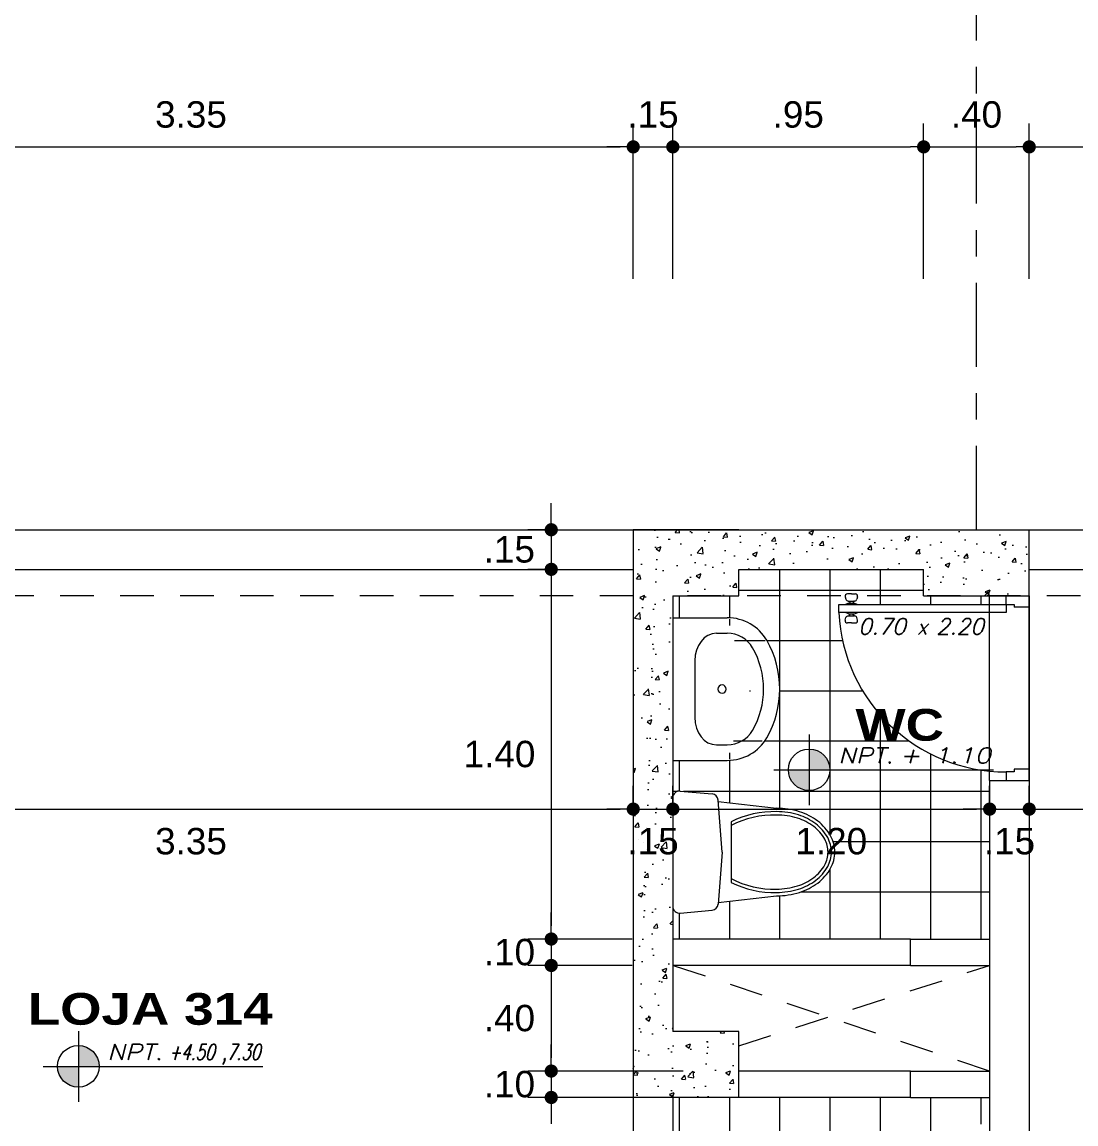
# Model space of a CAD drawing. Header units: millimetres. Extents: x 2178 to 2304, y 1220 to 1359.
# Drawn here: x 2205.688 to 2209.68, y 1243.448 to 1247.621 of the extents above; entities that cross this region are included whole.
import ezdxf
from ezdxf.enums import TextEntityAlignment as Align

# ---------------------------------------------------------------- set-up
doc = ezdxf.new("R2010")
doc.units = ezdxf.units.MM
doc.linetypes.add('CENTER', pattern=[50.800000000000004, 31.75, -6.35, 6.35, -6.35])
doc.linetypes.add('HIDDEN', pattern=[9.524999999999999, 6.35, -3.175])
doc.layers.get('0').update_dxf_attribs({"lineweight": 0})
for name, color, linetype, lineweight in [('carpinteria', 12, 'Continuous', 5), ('COTAS', 40, 'Continuous', 20), ('Ejes22', 50, 'CENTER', 9), ('Mobiliario', 52, 'Continuous', 5), ('PLUMA 1', 46, 'Continuous', 13), ('PLUMA 7', 10, 'Continuous', 0), ('PLUMA4', 160, 'Continuous', 40), ('PROY', 13, 'HIDDEN', 13), ('TEXTO', 5, 'Continuous', 18), ('TEXTOS', 42, 'Continuous', 13)]:
    doc.layers.add(name, color=color, linetype=linetype, lineweight=lineweight)
doc.layers.add('pisos....', color=7, linetype='Continuous', lineweight=5, true_color=0x7c7f7e)
doc.styles.add('ARIAL', font='arial.ttf')
doc.styles.add('ARIAL-N', font='arialbd.ttf')
doc.styles.add('SIMPLEX', font='simplex.shx', dxfattribs={"width": 1.2, "oblique": 15})
doc.dimstyles.new('RPM 50', dxfattribs={"dimtxt": 0.1, "dimasz": 0.05, "dimexe": 0.08849999999999973, "dimexo": 0.1535, "dimgap": 0.07099999999999997, "dimtad": 2, "dimtih": 1, "dimtoh": 1, "dimzin": 4, "dimdsep": 46, "dimtxsty": 'ARIAL', "dimblk": 'DOT', "dimcen": 0.4, "dimdle": 0.25, "dimclrd": 8, "dimclre": 8, "dimclrt": 9, "dimadec": 0, "dimazin": 0, "dimtfac": 1, "dimtix": 1, "dimtmove": 0, "dimatfit": 3, "dimldrblk": 'DOT', "dimfxl": 0.5, "dimfxlon": 1, "dimlwd": 0, "dimlwe": 0, "dimarcsym": 0})
pattern_1 = [(0, (1020.219781144359, -525.2275111259783), (0, 0.1905), []), (90, (1020.219781144359, -525.2275111259783), (-0.1905, 1.166437552015814e-17), [])]

# ---------------------------------------------------------------- blocks, each defined once
blk = doc.blocks.new('puerta de 0.80')
for p, q in [((0, 0.7578726278069325), (0, 0.8078726278070008)), ((0, 0.05787262780700075), (0, 0.8078726278070008)), ((0.06500000000005457, 0.7578726278069325), (0.06500000000005457, 0.770372627806978)), ((0.06500000000005457, 0.770372627806978), (0.1000000000000227, 0.770372627806978)), ((0.1000000000000227, 0.770372627806978), (0.1000000000000227, 0.8078726278070008)), ((0, 0.7578726278069325), (0.06500000000005457, 0.7578726278069325)), ((0.743372223558481, 0.1131570363396577), (0.7462233707656196, 0.1025164101029077)), ((0.7699992280930701, 0.1257452267906274), (0.753031481821381, 0.1257452267906274)), ((0.7699992280930701, 0.1257452267906274), (0.7869669743646455, 0.1257452267906274)), ((0.7966262326275455, 0.1131570363396577), (0.7937750854204069, 0.1025164101029077)), ((0, 0.007872627806932542), (0, 0.05787262780700075)), ((0, 0.05787262780700075), (0.06500000000005457, 0.05787262780700075)), ((0.06500000000005457, 0.04537262780695528), (0.06500000000005457, 0.05787262780700075)), ((0.1000000000000227, 0.08037262780703713), (0.8250000000000455, 0.08037262780703713)), ((0.1000000000000227, 0.04537262780695528), (0.1000000000000227, 0.08037262780703713)), ((0.7820575276252839, 0.09510460055400927), (0.7558826290285197, 0.09510460055400927)), ((0.7558826290285197, 0.09510460055400927), (0.7579409285608563, 0.09510460055400927)), ((0.7820575276252839, 0.08545825626470105), (0.7558826290285197, 0.08545825626470105)), ((0.762940928560738, 0.09010460055401381), (0.762940928560738, 0.08545825626470105)), ((0.7770575276252885, 0.09010460055401381), (0.7770575276252885, 0.08545825626470105)), ((0.7841158271576205, 0.09510460055400927), (0.7820575276252839, 0.09510460055400927)), ((0.8250000000000455, 0.08037262780703713), (0.8250000000000455, 0.04537262780695528)), ((0.1000000000000227, 0.04537262780695528), (0.06500000000005457, 0.04537262780695528)), ((0.8250000000000455, 0.04537262780695528), (0.1000000000000227, 0.04537262780695528)), ((0.1000000000000227, 0.04537262780695528), (0.1000000000000227, 0.007872627806932542)), ((0.743372223558481, 0.01258821927433473), (0.7462233707656196, 0.02322884551108473)), ((0.7699992280930701, 2.882325134123676e-08), (0.753031481821381, 2.882325134123676e-08)), ((0.7820575276252839, 0.04028699934929136), (0.7558826290285197, 0.04028699934929136)), ((0.7820575276252839, 0.03064065505998315), (0.7558826290285197, 0.03064065505998315)), ((0.7558826290285197, 0.03064065505998315), (0.7579409285608563, 0.03064065505998315)), ((0.762940928560738, 0.0356406550599786), (0.762940928560738, 0.04028699934929136)), ((0.7699992280930701, 2.882325134123676e-08), (0.7869669743646455, 2.882325134123676e-08)), ((0.8250000000000455, 0.04537262780695528), (0.7720000000000482, 0.04537262780695528)), ((0.7770575276252885, 0.0356406550599786), (0.7770575276252885, 0.04028699934929136)), ((0.7841158271576205, 0.03064065505998315), (0.7820575276252839, 0.03064065505998315)), ((0.7966262326275455, 0.01258821927433473), (0.7937750854204069, 0.02322884551108473))]:
    blk.add_line(p, q)
at = {"linetype": 'Continuous', "lineweight": 0}
for p, q in [((0.7558826290285197, 0.08545825626470105), (0.7419099796773025, 0.08037262780692345)), ((0.7820575276252839, 0.08545825626470105), (0.796030176976501, 0.08037262780692345)), ((0.7558826290285197, 0.04028699934929136), (0.7419099796773025, 0.04537262780695528)), ((0.7820575276252839, 0.04028699934929136), (0.796030176976501, 0.04537262780695528))]:
    blk.add_line(p, q, dxfattribs=at)
for centre, radius, start, end in [((0.1000000000000227, 0.04537262780695528), 0.725, 2.767078666097358, 90), ((0.753031481821381, 0.1157452267906365), 0.01, 90, 195.0000000000087), ((0.7558826290285197, 0.1051046005540002), 0.01, 195.0000000001698, 270), ((0.7841158271575068, 0.1051046005540002), 0.01, 270, 344.9999999998302), ((0.7869669743646455, 0.1157452267906365), 0.01, 344.9999999999912, 90), ((0.7579409285607426, 0.09010460055401381), 0.005, 0, 90), ((0.7820575276252839, 0.09010460055401381), 0.005, 90, 180), ((0.753031481821381, 0.01000002882324225), 0.01, 164.9999999999913, 270), ((0.7558826290285197, 0.02064065505999224), 0.01, 90, 164.9999999998302), ((0.7579409285607426, 0.0356406550599786), 0.005, 270, 0), ((0.7820575276252839, 0.0356406550599786), 0.005, 180, 270), ((0.7841158271575068, 0.02064065505999224), 0.01, 15.00000000016984, 90), ((0.7869669743646455, 0.01000002882324225), 0.01, 270, 15.00000000000872)]:
    blk.add_arc(centre, radius, start, end)
blk = doc.blocks.new('P')
at = {"style": 'SIMPLEX', "oblique": 15}
blk.add_text('x', height=0.06, dxfattribs=at).set_placement((-0.01697368369676155, 0.0255492955629677))
blk.add_attdef('L', text='', height=0.06, dxfattribs=at).set_placement((-0.057659880294743, 0.02554929556297481), align=Align.RIGHT)
blk.add_attdef('H', (0.05806964743619147, 0.02554929556297481), '', height=0.06, dxfattribs=at)
blk = doc.blocks.new('LAVATORIO')
at = {"layer": 'PLUMA 1', "linetype": 'Continuous', "lineweight": 20}
for p, q in [((-0.2999934783219942, 0.2071363636785648), (-0.2999934783219942, -0.02195454545901754)), ((-0.2999934783219942, 0.2071363636785648), (0.2999934783219942, 0.2071363636785648)), ((0.2999934783219942, 0.2071363636785648), (0.2999934783219942, -0.02195454545901754)), ((-0.1188260869807323, 0.1148181818415779), (0.1188260869807323, 0.1148181818415779)), ((-0.234782608743501, 0.02386363636850319), (-0.234782608743501, -0.02195454545901754)), ((0.234782608743501, 0.02386363636850319), (0.234782608743501, -0.02195454545901754))]:
    blk.add_line(p, q, dxfattribs=at)
blk.add_circle((0, 0), 0.01750000000356522, dxfattribs=at)
at = {"layer": 'PLUMA 1', "linetype": 'Continuous', "lineweight": 20, "extrusion": (0, 0, -1)}
for centre, major_axis, ratio, start_param, end_param in [((-0.1188260869807323, 0.02386363636850319), (0.1159565217627687, 2.11200665065676e-14), 0.7846746081733931, 3.141592653590338, 4.712388980384833), ((0.1188260869807323, 0.02386363636850319), (-0.1159565217627687, 9.952126509930016e-14), 0.7846746081733929, 1.570796326794223, 3.1415926535887), ((-0.1188521754517069, -0.02195454545901754), (2.795176774598603e-13, 0.1893818215381344), 0.9565217391304283, 3.638567482427635, 4.712388980383277), ((-0.1188521754517069, -0.02195454545901754), (-1.25662522260505e-12, 0.1212000033427651), 0.9565217391302343, 3.638567482442401, 4.712388980394607), ((0.1188521754517069, -0.02195454545901754), (1.256475748923904e-12, 0.1212000033427651), 0.9565217391302343, 1.57079632678498, 2.644617824737187), ((0.1188521754517069, -0.02195454545901754), (-2.791350386132135e-13, 0.1893818215381344), 0.9565217391304283, 1.570796326796306, 2.64461782475195), ((0, 0.2071363636785648), (-2.207522384136759e-16, 0.3818181859691521), 0.9565217391303741, 2.64461781258921, 3.638567494590378), ((0, 0.2071363636785648), (1.873049312265182e-16, 0.4500000041648561), 0.9565217391303545, 2.644617814432515, 3.638567492747071)]:
    blk.add_ellipse(centre, major_axis=major_axis, ratio=ratio, start_param=start_param, end_param=end_param, dxfattribs=at)
blk = doc.blocks.new('A$C17BD6781')
at = {"layer": 'Mobiliario', "linetype": 'Continuous'}
for p, q in [((0.0470258381902795, 0.2024778968581415), (0.07702583819028064, 0.4624778968581325)), ((0.4970258381902681, 0.2024778968581415), (0.467025838190267, 0.4624778968581325)), ((0.1371245447934086, 0.2600000207519599), (0.406927131587139, 0.2600000207519599)), ((0.2720258381902738, 0.2200000207519395), (0.04046188830088226, 0.2019667219995256)), ((0.2720258381902738, 0.2200000207519395), (0.5035897880796654, 0.2019667219995256)), ((2.658856601556181e-08, 0.03271609313324575), (0.01291432294007677, 0.1747733529997788)), ((0.5440516497919816, 0.03271609313324575), (0.5311373534404709, 0.1747733529997788)), ((0.0298768227825974, 2.075196903206233e-08), (0.5141748535979502, 2.075196903206233e-08))]:
    blk.add_line(p, q, dxfattribs=at)
for points in [[(0.467025838190267, 0.4624778968581325, 0.07568148098942781), (0.4514763274974598, 0.564619449634364, 0.08594715031423093), (0.409911660521658, 0.6457161817953931, 0.1060218382171382), (0.3436150782673906, 0.7032144903049868, 0.1264657149685374), (0.2720258381902738, 0.7216159645624032, 0.1264657149685252), (0.2004365981131571, 0.7032144903049868, 0.1060218382171112), (0.1341400158588897, 0.6457161817953931, 0.08594715031425326), (0.09257534888308783, 0.564619449634364, 0.07568148098944026), (0.07702583819028064, 0.4624778968581325, 0.07568148098943636)], [(0.4520258381902806, 0.4624778968581325, 0.0756814809893859), (0.4371558434836231, 0.5601558482174767, 0.08594715031428633), (0.3979260275471859, 0.6366970575473658, 0.1060218382171535), (0.3363817185640983, 0.6900737708649274, 0.1264657149685132), (0.2720258381902738, 0.7066159645624168, 0.1264657149686313), (0.2076699578163925, 0.6900737708648705, 0.1060218382170392), (0.1461256488333618, 0.6366970575473658, 0.08594715031415015), (0.1068958328969813, 0.5601558482175903, 0.07568148098951734), (0.092025838190267, 0.4624778968581325, 0.07568148098951734)], [(0.4370258381902659, 0.4624778968581325, 0.07568148098938046), (0.422835359469758, 0.5556922468005894, 0.08594715031429338), (0.3859403945727138, 0.6276779332993385, 0.1060218382171472), (0.3291483588608344, 0.6769330514248111, 0.1264657149685263), (0.2720258381902738, 0.6916159645624305, 0.1264657149686292), (0.2149033175196564, 0.6769330514248111, 0.1060218382170225), (0.1581112818078338, 0.6276779332993385, 0.08594715031417827), (0.1212163169108464, 0.5556922468007031, 0.07568148098950629), (0.1070258381902818, 0.4624778968581325, 0.07568148098950629)]]:
    blk.add_lwpolyline(points, format="xyb", dxfattribs=at)
for centre, radius, start, end in [((0.5137349313203856, 0.4501454030077241), 0.4218893808016409, 178.3249151335759, 206.7885795011672), ((0.5137349313203856, 0.4501454030077241), 0.4068893808016409, 178.3249151335759, 207.8601275501853), ((0.03031674506016202, 0.4501454030077241), 0.4068893808016409, 332.1398724498131, 1.675084866424104), ((0.03031674506016202, 0.4501454030077241), 0.4218893808016409, 333.2114204988328, 1.675084866424104), ((0.04279111913410816, 0.1720572806184748), 0.03, 94.45298473469602, 174.8055710922652), ((0.5012605572464395, 0.1720572806184748), 0.03, 5.194428907734862, 85.54701526530398), ((0.0298768227825974, 0.03000002075194175), 0.03, 174.8055710922652, 270), ((0.5141748535979502, 0.03000002075194175), 0.03, 270, 5.194428907734862)]:
    blk.add_arc(centre, radius, start, end, dxfattribs=at)
blk = doc.blocks.new('N')
at = {"linetype": 'Continuous'}
h = blk.add_hatch(color=256, dxfattribs=at)
h.paths.add_polyline_path([(0, 0.1000000000000085), (0, 0), (0.1000000000000014, 0, 0.4142135623730981)])
h.paths.add_polyline_path([(-0.1000000000000014, 0, 0.4142135623730981), (0, -0.1000000000000085), (0, 0)])
for points in [[(0, 0.1700000000000017), (0, -0.1700000000000017)], [(-0.1700000000000017, 0), (0.8870854846603891, 0)]]:
    blk.add_lwpolyline(points)
blk.add_circle((0, 0), 0.1)
at = {"color": 64, "style": 'SIMPLEX', "oblique": 15, "width": 1.2}
blk.add_text('NPT.', height=0.075, dxfattribs=at).set_placement((0.1397908554024241, 0.03140925992012455))
at = {"color": 64, "style": 'SIMPLEX', "oblique": 15, "width": 1.062312430358449}
blk.add_attdef('NIV', text='', height=0.075, dxfattribs=at).set_placement((0.434891932751043, 0.03140925992012455), (0.8749927967566862, 0.03140925992012455), align=Align.FIT)
blk = doc.blocks.new('_DOT')
at = {"color": 0, "linetype": 'ByBlock'}
blk.add_line((-0.5, 0), (-1, 0), dxfattribs=at)
at = {"color": 0, "linetype": 'ByBlock', "const_width": 0.5}
blk.add_lwpolyline([(-0.25, 0, 1), (0.25, 0, 1)], format="xyb", close=True, dxfattribs=at)
blk = doc.blocks.new('*D1377')
at = {"color": 8, "lineweight": 0, "transparency": 16777216}
for p, q in [((2204.652998678863, 1246.648674000262), (2204.652998678863, 1247.237174000262)), ((2208.002998678862, 1246.648674000262), (2208.002998678862, 1247.237174000262)), ((2204.702998678863, 1247.148674000262), (2207.952998678862, 1247.148674000262))]:
    blk.add_line(p, q, dxfattribs=at)
at = {"layer": 'Defpoints', "color": 0, "transparency": 16777216}
for p in [(2208.002998678862, 1247.148674000262), (2204.652998678863, 1245.698674000262), (2208.002998678862, 1245.698674000262)]:
    blk.add_point(p, dxfattribs=at)
at = {"color": 8, "lineweight": 0, "transparency": 16777216, "xscale": 0.05, "yscale": 0.05, "zscale": 0.05, "rotation": 180}
blk.add_blockref('_DOT', (2204.652998678863, 1247.148674000262), dxfattribs=at)
at = {"color": 8, "lineweight": 0, "transparency": 16777216, "xscale": 0.05, "yscale": 0.05, "zscale": 0.05}
blk.add_blockref('_DOT', (2208.002998678862, 1247.148674000262), dxfattribs=at)
at = {"color": 9, "transparency": 16777216, "insert": (2206.327998678863, 1247.270765405446), "char_height": 0.1, "attachment_point": 5, "style": 'ARIAL'}
blk.add_mtext('3.35', dxfattribs=at)
blk = doc.blocks.new('*D1378')
at = {"color": 8, "lineweight": 0, "transparency": 16777216}
for p, q in [((2208.002998678862, 1246.648674000262), (2208.002998678862, 1247.237174000262)), ((2208.152998678863, 1246.648674000262), (2208.152998678863, 1247.237174000262)), ((2207.952998678862, 1247.148674000262), (2207.902998678862, 1247.148674000262)), ((2208.002998678862, 1247.148674000262), (2208.152998678863, 1247.148674000262)), ((2208.202998678863, 1247.148674000262), (2208.252998678863, 1247.148674000262))]:
    blk.add_line(p, q, dxfattribs=at)
at = {"layer": 'Defpoints', "color": 0, "transparency": 16777216}
for p in [(2208.152998678863, 1247.148674000262), (2208.002998678862, 1245.698674000262), (2208.152998678863, 1245.448674000262)]:
    blk.add_point(p, dxfattribs=at)
at = {"color": 8, "lineweight": 0, "transparency": 16777216, "xscale": 0.05, "yscale": 0.05, "zscale": 0.05}
blk.add_blockref('_DOT', (2208.002998678862, 1247.148674000262), dxfattribs=at)
at = {"color": 8, "lineweight": 0, "transparency": 16777216, "xscale": 0.05, "yscale": 0.05, "zscale": 0.05, "rotation": 180}
blk.add_blockref('_DOT', (2208.152998678863, 1247.148674000262), dxfattribs=at)
at = {"color": 9, "transparency": 16777216, "insert": (2208.077998678863, 1247.270731299034), "char_height": 0.1, "attachment_point": 5, "style": 'ARIAL'}
blk.add_mtext('.15', dxfattribs=at)
blk = doc.blocks.new('*D1379')
at = {"color": 8, "lineweight": 0, "transparency": 16777216}
for p, q in [((2208.152998678863, 1246.648674000262), (2208.152998678863, 1247.237174000262)), ((2209.102998678863, 1246.648674000262), (2209.102998678863, 1247.237174000262)), ((2208.202998678863, 1247.148674000262), (2209.052998678862, 1247.148674000262))]:
    blk.add_line(p, q, dxfattribs=at)
at = {"layer": 'Defpoints', "color": 0, "transparency": 16777216}
for p in [(2209.102998678863, 1247.148674000262), (2209.102998678863, 1245.548674000262), (2208.152998678863, 1245.448674000262)]:
    blk.add_point(p, dxfattribs=at)
at = {"color": 8, "lineweight": 0, "transparency": 16777216, "xscale": 0.05, "yscale": 0.05, "zscale": 0.05, "rotation": 180}
blk.add_blockref('_DOT', (2208.152998678863, 1247.148674000262), dxfattribs=at)
at = {"color": 8, "lineweight": 0, "transparency": 16777216, "xscale": 0.05, "yscale": 0.05, "zscale": 0.05}
blk.add_blockref('_DOT', (2209.102998678863, 1247.148674000262), dxfattribs=at)
at = {"color": 9, "transparency": 16777216, "insert": (2208.627998678863, 1247.270731299034), "char_height": 0.1, "attachment_point": 5, "style": 'ARIAL'}
blk.add_mtext('.95', dxfattribs=at)
blk = doc.blocks.new('*D1380')
at = {"color": 8, "lineweight": 0, "transparency": 16777216}
for p, q in [((2209.102998678863, 1246.648674000262), (2209.102998678863, 1247.237174000262)), ((2209.502998678863, 1246.648674000262), (2209.502998678863, 1247.237174000262)), ((2209.152998678863, 1247.148674000262), (2209.452998678863, 1247.148674000262))]:
    blk.add_line(p, q, dxfattribs=at)
at = {"layer": 'Defpoints', "color": 0, "transparency": 16777216}
for p in [(2209.502998678863, 1247.148674000262), (2209.102998678863, 1245.548674000262), (2209.502998678863, 1245.548674000262)]:
    blk.add_point(p, dxfattribs=at)
at = {"color": 8, "lineweight": 0, "transparency": 16777216, "xscale": 0.05, "yscale": 0.05, "zscale": 0.05, "rotation": 180}
blk.add_blockref('_DOT', (2209.102998678863, 1247.148674000262), dxfattribs=at)
at = {"color": 8, "lineweight": 0, "transparency": 16777216, "xscale": 0.05, "yscale": 0.05, "zscale": 0.05}
blk.add_blockref('_DOT', (2209.502998678863, 1247.148674000262), dxfattribs=at)
at = {"color": 9, "transparency": 16777216, "insert": (2209.302998678862, 1247.270731299034), "char_height": 0.1, "attachment_point": 5, "style": 'ARIAL'}
blk.add_mtext('.40', dxfattribs=at)
blk = doc.blocks.new('*D1381')
at = {"color": 8, "lineweight": 0, "transparency": 16777216}
for p, q in [((2209.502998678863, 1246.648674000262), (2209.502998678863, 1247.237174000262)), ((2213.101965838748, 1246.648674000262), (2213.101965838748, 1247.237174000262)), ((2209.552998678863, 1247.148674000262), (2213.051965838747, 1247.148674000262))]:
    blk.add_line(p, q, dxfattribs=at)
at = {"layer": 'Defpoints', "color": 0, "transparency": 16777216}
for p in [(2213.101965838748, 1247.148674000262), (2213.101965838748, 1245.698674000262), (2209.502998678863, 1245.548674000262)]:
    blk.add_point(p, dxfattribs=at)
at = {"color": 8, "lineweight": 0, "transparency": 16777216, "xscale": 0.05, "yscale": 0.05, "zscale": 0.05, "rotation": 180}
blk.add_blockref('_DOT', (2209.502998678863, 1247.148674000262), dxfattribs=at)
at = {"color": 8, "lineweight": 0, "transparency": 16777216, "xscale": 0.05, "yscale": 0.05, "zscale": 0.05}
blk.add_blockref('_DOT', (2213.101965838748, 1247.148674000262), dxfattribs=at)
at = {"color": 9, "transparency": 16777216, "insert": (2211.302482258805, 1247.270765405446), "char_height": 0.1, "attachment_point": 5, "style": 'ARIAL'}
blk.add_mtext('3.60', dxfattribs=at)
blk = doc.blocks.new('*D1494')
at = {"color": 8, "lineweight": 0, "transparency": 16777216}
for p, q in [((2204.652998678863, 1244.640690995244), (2204.652998678863, 1244.729190995244)), ((2208.002998678862, 1244.640690995244), (2208.002998678862, 1244.729190995244)), ((2204.702998678863, 1244.640690995244), (2207.952998678862, 1244.640690995244))]:
    blk.add_line(p, q, dxfattribs=at)
at = {"layer": 'Defpoints', "color": 0, "transparency": 16777216}
for p in [(2204.652998678863, 1244.640690995244), (2208.002998678862, 1244.640690995244), (2208.002998678862, 1244.640690995244)]:
    blk.add_point(p, dxfattribs=at)
at = {"color": 8, "lineweight": 0, "transparency": 16777216, "xscale": 0.05, "yscale": 0.05, "zscale": 0.05, "rotation": 180}
blk.add_blockref('_DOT', (2204.652998678863, 1244.640690995244), dxfattribs=at)
at = {"color": 8, "lineweight": 0, "transparency": 16777216, "xscale": 0.05, "yscale": 0.05, "zscale": 0.05}
blk.add_blockref('_DOT', (2208.002998678862, 1244.640690995244), dxfattribs=at)
at = {"color": 9, "transparency": 16777216, "insert": (2206.327998678863, 1244.51859959006), "char_height": 0.1, "attachment_point": 5, "style": 'ARIAL'}
blk.add_mtext('3.35', dxfattribs=at)
blk = doc.blocks.new('*D1495')
at = {"color": 8, "lineweight": 0, "transparency": 16777216}
for p, q in [((2208.002998678862, 1244.640690995244), (2208.002998678862, 1244.729190995244)), ((2208.152998678863, 1244.640690995244), (2208.152998678863, 1244.729190995244)), ((2207.952998678862, 1244.640690995244), (2207.902998678862, 1244.640690995244)), ((2208.002998678862, 1244.640690995244), (2208.152998678863, 1244.640690995244)), ((2208.202998678863, 1244.640690995244), (2208.252998678863, 1244.640690995244))]:
    blk.add_line(p, q, dxfattribs=at)
at = {"layer": 'Defpoints', "color": 0, "transparency": 16777216}
for p in [(2208.002998678862, 1244.640690995244), (2208.152998678863, 1244.640690995244), (2208.152998678863, 1244.640690995244)]:
    blk.add_point(p, dxfattribs=at)
at = {"color": 8, "lineweight": 0, "transparency": 16777216, "xscale": 0.05, "yscale": 0.05, "zscale": 0.05}
blk.add_blockref('_DOT', (2208.002998678862, 1244.640690995244), dxfattribs=at)
at = {"color": 8, "lineweight": 0, "transparency": 16777216, "xscale": 0.05, "yscale": 0.05, "zscale": 0.05, "rotation": 180}
blk.add_blockref('_DOT', (2208.152998678863, 1244.640690995244), dxfattribs=at)
at = {"color": 9, "transparency": 16777216, "insert": (2208.077998678863, 1244.518633696472), "char_height": 0.1, "attachment_point": 5, "style": 'ARIAL'}
blk.add_mtext('.15', dxfattribs=at)
blk = doc.blocks.new('*D1496')
at = {"color": 8, "lineweight": 0, "transparency": 16777216}
for p, q in [((2208.152998678862, 1244.640690995244), (2208.152998678862, 1244.729190995244)), ((2209.352998678862, 1244.640690995244), (2209.352998678862, 1244.729190995244)), ((2208.202998678863, 1244.640690995244), (2209.302998678862, 1244.640690995244))]:
    blk.add_line(p, q, dxfattribs=at)
at = {"layer": 'Defpoints', "color": 0, "transparency": 16777216}
for p in [(2208.152998678862, 1244.640690995244), (2209.352998678862, 1244.640690995244), (2209.352998678862, 1244.640690995244)]:
    blk.add_point(p, dxfattribs=at)
at = {"color": 8, "lineweight": 0, "transparency": 16777216, "xscale": 0.05, "yscale": 0.05, "zscale": 0.05, "rotation": 180}
blk.add_blockref('_DOT', (2208.152998678862, 1244.640690995244), dxfattribs=at)
at = {"color": 8, "lineweight": 0, "transparency": 16777216, "xscale": 0.05, "yscale": 0.05, "zscale": 0.05}
blk.add_blockref('_DOT', (2209.352998678862, 1244.640690995244), dxfattribs=at)
at = {"color": 9, "transparency": 16777216, "insert": (2208.752998678862, 1244.518633696472), "char_height": 0.1, "attachment_point": 5, "style": 'ARIAL'}
blk.add_mtext('1.20', dxfattribs=at)
blk = doc.blocks.new('*D1497')
at = {"color": 8, "lineweight": 0, "transparency": 16777216}
for p, q in [((2209.352998678863, 1244.640690995244), (2209.352998678863, 1244.729190995244)), ((2209.502998678863, 1244.640690995244), (2209.502998678863, 1244.729190995244)), ((2209.302998678862, 1244.640690995244), (2209.252998678863, 1244.640690995244)), ((2209.352998678863, 1244.640690995244), (2209.502998678863, 1244.640690995244)), ((2209.552998678863, 1244.640690995244), (2209.602998678863, 1244.640690995244))]:
    blk.add_line(p, q, dxfattribs=at)
at = {"layer": 'Defpoints', "color": 0, "transparency": 16777216}
for p in [(2209.352998678863, 1244.640690995244), (2209.502998678863, 1244.640690995244), (2209.502998678863, 1244.640690995244)]:
    blk.add_point(p, dxfattribs=at)
at = {"color": 8, "lineweight": 0, "transparency": 16777216, "xscale": 0.05, "yscale": 0.05, "zscale": 0.05}
blk.add_blockref('_DOT', (2209.352998678863, 1244.640690995244), dxfattribs=at)
at = {"color": 8, "lineweight": 0, "transparency": 16777216, "xscale": 0.05, "yscale": 0.05, "zscale": 0.05, "rotation": 180}
blk.add_blockref('_DOT', (2209.502998678863, 1244.640690995244), dxfattribs=at)
at = {"color": 9, "transparency": 16777216, "insert": (2209.427998678862, 1244.518633696472), "char_height": 0.1, "attachment_point": 5, "style": 'ARIAL'}
blk.add_mtext('.15', dxfattribs=at)
blk = doc.blocks.new('*D1498')
at = {"color": 8, "lineweight": 0, "transparency": 16777216}
for p, q in [((2213.501965838747, 1245.140690995244), (2213.501965838747, 1244.552190995244)), ((2209.502998678863, 1244.640690995244), (2209.502998678863, 1244.729190995244)), ((2209.552998678863, 1244.640690995244), (2213.451965838747, 1244.640690995244))]:
    blk.add_line(p, q, dxfattribs=at)
at = {"layer": 'Defpoints', "color": 0, "transparency": 16777216}
for p in [(2213.501965838747, 1245.698674000262), (2209.502998678863, 1244.640690995244), (2213.501965838747, 1244.640690995244)]:
    blk.add_point(p, dxfattribs=at)
at = {"color": 8, "lineweight": 0, "transparency": 16777216, "xscale": 0.05, "yscale": 0.05, "zscale": 0.05, "rotation": 180}
blk.add_blockref('_DOT', (2209.502998678863, 1244.640690995244), dxfattribs=at)
at = {"color": 8, "lineweight": 0, "transparency": 16777216, "xscale": 0.05, "yscale": 0.05, "zscale": 0.05}
blk.add_blockref('_DOT', (2213.501965838747, 1244.640690995244), dxfattribs=at)
at = {"color": 9, "transparency": 16777216, "insert": (2211.502482258805, 1244.518633696472), "char_height": 0.1, "attachment_point": 5, "style": 'ARIAL'}
blk.add_mtext('4.00', dxfattribs=at)
blk = doc.blocks.new('*D1499')
at = {"color": 8, "lineweight": 0, "transparency": 16777216}
for p, q in [((2207.692540678179, 1245.748674000262), (2207.692540678179, 1245.798674000262)), ((2207.692540678179, 1245.698674000262), (2207.604040678179, 1245.698674000262)), ((2207.692540678179, 1245.698674000262), (2207.692540678179, 1245.548674000262)), ((2207.692540678179, 1245.548674000262), (2207.604040678179, 1245.548674000262)), ((2207.692540678179, 1245.498674000262), (2207.692540678179, 1245.448674000262))]:
    blk.add_line(p, q, dxfattribs=at)
at = {"layer": 'Defpoints', "color": 0, "transparency": 16777216}
for p in [(2207.744193297963, 1245.698674000262), (2207.692540678179, 1245.548674000262), (2207.744193297963, 1245.548674000262)]:
    blk.add_point(p, dxfattribs=at)
at = {"color": 8, "lineweight": 0, "transparency": 16777216, "xscale": 0.05, "yscale": 0.05, "zscale": 0.05}
for p, rotation in [((2207.692540678179, 1245.698674000262), 270), ((2207.692540678179, 1245.548674000262), 90)]:
    blk.add_blockref('_DOT', p, dxfattribs=dict(at, rotation=rotation))
at = {"color": 9, "transparency": 16777216, "insert": (2207.533580241617, 1245.623674000261), "char_height": 0.1, "attachment_point": 5, "style": 'ARIAL'}
blk.add_mtext('.15', dxfattribs=at)
blk = doc.blocks.new('*D1500')
at = {"color": 8, "lineweight": 0, "transparency": 16777216}
for p, q in [((2207.692540678179, 1245.548674000262), (2207.604040678179, 1245.548674000262)), ((2207.692540678179, 1245.498674000262), (2207.692540678179, 1244.198674000262)), ((2207.999498678864, 1244.148674000262), (2207.604040678179, 1244.148674000262))]:
    blk.add_line(p, q, dxfattribs=at)
at = {"layer": 'Defpoints', "color": 0, "transparency": 16777216}
for p in [(2207.744193297963, 1245.548674000262), (2207.692540678179, 1244.148674000262), (2208.152998678864, 1244.148674000262)]:
    blk.add_point(p, dxfattribs=at)
at = {"color": 8, "lineweight": 0, "transparency": 16777216, "xscale": 0.05, "yscale": 0.05, "zscale": 0.05}
for p, rotation in [((2207.692540678179, 1245.548674000262), 90), ((2207.692540678179, 1244.148674000262), 270)]:
    blk.add_blockref('_DOT', p, dxfattribs=dict(at, rotation=rotation))
at = {"color": 9, "transparency": 16777216, "insert": (2207.496540678179, 1244.848674000261), "char_height": 0.1, "attachment_point": 5, "style": 'ARIAL'}
blk.add_mtext('1.40', dxfattribs=at)
blk = doc.blocks.new('*D1501')
at = {"color": 8, "lineweight": 0, "transparency": 16777216}
for p, q in [((2207.692540678179, 1244.198674000262), (2207.692540678179, 1244.248674000262)), ((2207.999498678864, 1244.148674000262), (2207.604040678179, 1244.148674000262)), ((2207.692540678179, 1244.148674000262), (2207.692540678179, 1244.048674000262)), ((2207.999498678864, 1244.048674000262), (2207.604040678179, 1244.048674000262)), ((2207.692540678179, 1243.998674000262), (2207.692540678179, 1243.948674000262))]:
    blk.add_line(p, q, dxfattribs=at)
at = {"layer": 'Defpoints', "color": 0, "transparency": 16777216}
for p in [(2208.152998678864, 1244.148674000262), (2207.692540678179, 1244.048674000262), (2208.152998678864, 1244.048674000262)]:
    blk.add_point(p, dxfattribs=at)
at = {"color": 8, "lineweight": 0, "transparency": 16777216, "xscale": 0.05, "yscale": 0.05, "zscale": 0.05}
for p, rotation in [((2207.692540678179, 1244.148674000262), 270), ((2207.692540678179, 1244.048674000262), 90)]:
    blk.add_blockref('_DOT', p, dxfattribs=dict(at, rotation=rotation))
at = {"color": 9, "transparency": 16777216, "insert": (2207.534125944209, 1244.098674000261), "char_height": 0.1, "attachment_point": 5, "style": 'ARIAL'}
blk.add_mtext('.10', dxfattribs=at)
blk = doc.blocks.new('*D1502')
at = {"color": 8, "lineweight": 0, "transparency": 16777216}
for p, q in [((2207.999498678864, 1244.048674000262), (2207.604040678179, 1244.048674000262)), ((2207.692540678179, 1243.998674000262), (2207.692540678179, 1243.698674000262)), ((2208.192540678179, 1243.648674000262), (2207.604040678179, 1243.648674000262))]:
    blk.add_line(p, q, dxfattribs=at)
at = {"layer": 'Defpoints', "color": 0, "transparency": 16777216}
for p in [(2208.152998678864, 1244.048674000262), (2207.692540678179, 1243.648674000262), (2208.402998678864, 1243.648674000262)]:
    blk.add_point(p, dxfattribs=at)
at = {"color": 8, "lineweight": 0, "transparency": 16777216, "xscale": 0.05, "yscale": 0.05, "zscale": 0.05}
for p, rotation in [((2207.692540678179, 1244.048674000262), 90), ((2207.692540678179, 1243.648674000262), 270)]:
    blk.add_blockref('_DOT', p, dxfattribs=dict(at, rotation=rotation))
at = {"color": 9, "transparency": 16777216, "insert": (2207.534125944209, 1243.848674000261), "char_height": 0.1, "attachment_point": 5, "style": 'ARIAL'}
blk.add_mtext('.40', dxfattribs=at)
blk = doc.blocks.new('*D1503')
at = {"color": 8, "lineweight": 0, "transparency": 16777216}
for p, q in [((2207.692540678179, 1243.698674000262), (2207.692540678179, 1243.748674000262)), ((2208.192540678179, 1243.648674000262), (2207.604040678179, 1243.648674000262)), ((2207.692540678179, 1243.648674000262), (2207.692540678179, 1243.548674000262)), ((2208.192540678179, 1243.548674000262), (2207.604040678179, 1243.548674000262)), ((2207.692540678179, 1243.498674000262), (2207.692540678179, 1243.448674000262))]:
    blk.add_line(p, q, dxfattribs=at)
at = {"layer": 'Defpoints', "color": 0, "transparency": 16777216}
for p in [(2208.402998678864, 1243.648674000262), (2207.692540678179, 1243.548674000262), (2208.402998678864, 1243.548674000262)]:
    blk.add_point(p, dxfattribs=at)
at = {"color": 8, "lineweight": 0, "transparency": 16777216, "xscale": 0.05, "yscale": 0.05, "zscale": 0.05}
for p, rotation in [((2207.692540678179, 1243.648674000262), 270), ((2207.692540678179, 1243.548674000262), 90)]:
    blk.add_blockref('_DOT', p, dxfattribs=dict(at, rotation=rotation))
at = {"color": 9, "transparency": 16777216, "insert": (2207.534125944209, 1243.598674000261), "char_height": 0.1, "attachment_point": 5, "style": 'ARIAL'}
blk.add_mtext('.10', dxfattribs=at)

msp = doc.modelspace()

# ---------------------------------------------------------------- hatches: boundary and pattern name
h = msp.add_hatch()
h.set_pattern_fill('AR-CONC', color=256, scale=0.001)
h.set_pattern_definition([(49.99999999999999, (1020.219781144359, -525.2275111259783), (0.182184668996004, -0.01593908553890309), [0.01905, -0.20955]), (355, (1020.219781144359, -525.2275111259783), (-0.03524342142496934, 0.1910568452390352), [0.01524, -0.16764058417]), (100.4514447, (1020.234963151359, -525.2288393794784), (0.1469412470903533, 0.1751177519121951), [0.01619000879999999, -0.1780902445999999]), (46.18420000000001, (1020.219781144359, -525.1767111259783), (0.2710790408921299, -0.04204232793272715), [0.028575, -0.314325]), (96.63555760999992, (1020.242371044359, -525.1802146259784), (0.237404134051503, 0.2474261245977215), [0.02428502314, -0.26713560816]), (351.1841511700001, (1020.219781144359, -525.1767111259783), (0.237404134064977, 0.2474261245855326), [0.02285996707, -0.25145973192]), (21, (1020.245181144359, -525.1894111259783), (0.1516143912691325, -0.1022651981870876), [0.01905, -0.20955]), (326.0000000000001, (1020.245181144359, -525.1894111259783), (0.06180202834764707, 0.1841879661223193), [0.01524, -0.16764]), (71.45144499999999, (1020.257815676959, -525.1979332258782), (0.2134164192787162, 0.08192276888590524), [0.0161900088, -0.1780899376]), (37.50000000000001, (1020.219781144359, -525.2275111259783), (0.003088603250591816, 0.0845550388731531), [0, -0.165608, 0, -0.17018, 0, -0.168275]), (7.499999999999999, (1020.219781144359, -525.2275111259783), (0.06681966251030574, 0.1001805748181195), [0, -0.09702799999999999, 0, -0.161798, 0, -0.06413500000000001]), (327.5, (1020.163139144359, -525.2275111259783), (0.1355905951668714, -0.005728743992673458), [0, -0.0635, 0, -0.19812, 0, -0.26289]), (317.5, (1020.137739144359, -525.2275111259783), (0.148129181386018, 0.02542649103333302), [0, -0.08255, 0, -0.131572, 0, -0.18669])])
h.paths.add_polyline_path([(2208.152998678863, 1243.798674000262), (2208.152998678863, 1244.148674000262), (2208.152998678863, 1245.448674000262), (2208.402998678863, 1245.448674000262), (2208.402998678863, 1245.548674000262), (2209.102998678863, 1245.548674000262), (2209.102998678863, 1245.448674000262), (2209.502998678863, 1245.448674000262), (2209.502998678863, 1245.698674000262), (2208.002998678862, 1245.698674000262), (2208.002998678862, 1245.448674000262), (2208.002998678862, 1243.548674000262), (2208.402998678863, 1243.548674000262), (2208.402998678863, 1243.798674000262)])
at = {"layer": 'pisos....'}
h = msp.add_hatch(dxfattribs=at)
h.set_pattern_fill('NET', color=256, scale=0.06)
h.set_pattern_definition(pattern_1)
edge = h.paths.add_edge_path()
edge.add_arc((2208.594909326554, 1244.453089470393), 0.177868858861434, 28.83075468146899, 53.038736121360614, ccw=False)
edge.add_arc((2208.640184284086, 1244.478011245405), 0.1261879470156083, 1.0328449207008816e-10, 28.830754681451992, ccw=False)
edge.add_arc((2208.640184284086, 1244.478011245405), 0.1261879470160389, 331.1692453179555, 359.9999999998968, ccw=False)
edge.add_arc((2208.594909326554, 1244.502933020416), 0.1778688588609801, 306.961263879709, 331.1692453179983, ccw=False)
edge.add_arc((2208.565383886587, 1244.542169766371), 0.2269735820391569, 287.3119157153069, 306.96126387969775, ccw=False)
edge.add_arc((2208.546104873553, 1244.604022242024), 0.2917609966197344, 270, 287.3119157153168, ccw=False)
edge.add_line((2208.546104873553, 1244.312261245405), (2208.325104873553, 1244.286761245405))
edge.add_line((2208.325104873553, 1244.286761245405), (2208.324670374923, 1244.281181887999))
edge.add_arc((2208.299247349749, 1244.283161734207), 0.0255000000000944, 275.19442890754976, 355.5470152651299, ccw=False)
edge.add_line((2208.301556011273, 1244.257766457442), (2208.180807340386, 1244.246789305543))
edge.add_arc((2208.178498678863, 1244.272184582308), 0.02549999999999673, 180, 275.19442890754976, ccw=False)
edge.add_line((2208.152998678863, 1244.272184582308), (2208.152998678863, 1244.148674000262))
edge.add_line((2208.152998678863, 1244.148674000262), (2209.052998678863, 1244.148674000262))
edge.add_line((2209.052998678862, 1244.148674000262), (2209.352998678863, 1244.148674000262))
edge.add_line((2209.352998678863, 1244.148674000262), (2209.352998678863, 1244.748674000262))
edge.add_line((2209.352998678863, 1244.748674000262), (2209.352998678863, 1244.784572825703))
edge.add_arc((2209.415498678863, 1245.415861500261), 0.6343750000001276, 182.7670786661056, 264.34592333882097, ccw=False)
edge.add_line((2208.781863334204, 1245.385236500261), (2208.781123678863, 1245.385236500261))
edge.add_line((2208.781123678863, 1245.385236500261), (2208.781123678863, 1245.415861500261))
edge.add_line((2208.781123678863, 1245.415861500261), (2208.806472274008, 1245.415861500261))
edge.add_line((2208.806472274008, 1245.415861500261), (2208.818698342191, 1245.420311425162))
edge.add_line((2208.818698342191, 1245.420311425162), (2208.823073342191, 1245.420311425162))
edge.add_line((2208.823073342191, 1245.420311425162), (2208.823073342191, 1245.424376976415))
edge.add_arc((2208.818700111921, 1245.424501403133), 0.00437499999998181, 358.370265780623, 458.0578173602636)
edge.add_arc((2208.8168973301, 1245.437501976415), 0.008750000000019478, 195.0000000010358, 277.8133290253296, ccw=False)
edge.add_line((2208.80844547912, 1245.43523730977), (2208.805950725313, 1245.444547857727))
edge.add_arc((2208.814402576294, 1245.446812524372), 0.008749999999939017, 90, 195.0000000010358, ccw=False)
edge.add_line((2208.814402576294, 1245.455562524372), (2208.829249354281, 1245.455562524372))
edge.add_line((2208.829249354281, 1245.455562524372), (2208.844096132269, 1245.455562524372))
edge.add_arc((2208.844096132269, 1245.446812524372), 0.008749999999939015, -14.99999999959772, 90, ccw=False)
edge.add_line((2208.852547983249, 1245.444547857728), (2208.850053229442, 1245.43523730977))
edge.add_arc((2208.841601378463, 1245.437501976415), 0.008750000000019478, 270, 345.0000000004023, ccw=False)
edge.add_line((2208.841601378463, 1245.428751976415), (2208.839800366372, 1245.428751976415))
edge.add_arc((2208.839800366372, 1245.424376976415), 0.00437499999998181, 90, 180)
edge.add_line((2208.835425366372, 1245.424376976415), (2208.835425366372, 1245.420311425162))
edge.add_line((2208.835425366372, 1245.420311425162), (2208.841601378463, 1245.420311425162))
edge.add_line((2208.841601378463, 1245.420311425162), (2208.853827446645, 1245.415861500261))
edge.add_line((2208.853827446645, 1245.415861500261), (2209.352998678863, 1245.415861500261))
edge.add_line((2209.352998678863, 1245.415861500261), (2209.352998678863, 1245.448674000262))
edge.add_line((2209.352998678863, 1245.448674000262), (2209.102998678863, 1245.448674000262))
edge.add_line((2209.102998678863, 1245.448674000262), (2209.102998678863, 1245.548674000262))
edge.add_line((2209.102998678863, 1245.548674000262), (2208.402998678863, 1245.548674000262))
edge.add_line((2208.402998678863, 1245.548674000262), (2208.402998678863, 1245.448674000262))
edge.add_line((2208.402998678863, 1245.448674000262), (2208.152998678863, 1245.448674000262))
edge.add_line((2208.152998678863, 1245.448674000262), (2208.152998678863, 1245.365267547087))
edge.add_line((2208.152998678863, 1245.365267547087), (2208.359351982343, 1245.365267547087))
edge.add_ellipse((2208.359180497087, 1245.202240374504), major_axis=(0.1704436393843569, 2.49983864526988e-13), ratio=0.9565217391305934, start_angle=28.474560216617476, end_angle=89.99999999991962, ccw=False)
edge.add_ellipse((2208.152998678863, 1245.095273416598), major_axis=(-0.4050000037482276, 4.744386080289655e-16), ratio=0.9565217391312869, start_angle=151.5254391921269, end_angle=208.4745608078732, ccw=False)
edge.add_ellipse((2208.359180497087, 1244.988306458691), major_axis=(-0.170443639384357, 2.499081723458499e-13), ratio=0.956521739130593, start_angle=90.00000000008032, end_angle=151.5254397833824, ccw=False)
edge.add_line((2208.359351982343, 1244.825279286108), (2208.152998678863, 1244.825279286108))
edge.add_line((2208.152998678863, 1244.825279286108), (2208.152998678863, 1244.683837908501))
edge.add_arc((2208.178498678863, 1244.683837908501), 0.02549999999999673, 84.80557109245018, 180, ccw=False)
edge.add_line((2208.180807340386, 1244.709233185266), (2208.301556011273, 1244.698256033367))
edge.add_arc((2208.299247349749, 1244.672860756602), 0.0255000000000944, 4.452984734869972, 84.80557109245018, ccw=False)
edge.add_line((2208.324670374923, 1244.674840602811), (2208.325104873553, 1244.669261245405))
edge.add_line((2208.325104873553, 1244.669261245405), (2208.546104873553, 1244.643761245405))
edge.add_arc((2208.546104873553, 1244.352000248785), 0.291760996619687, 72.68808428414792, 90, ccw=False)
edge.add_arc((2208.565383886587, 1244.413852724439), 0.2269735820387949, 53.03873612141558, 72.6880842841864, ccw=False)
h = msp.add_hatch(dxfattribs=at)
h.set_pattern_fill('NET', color=256, scale=0.06)
h.set_pattern_definition(pattern_1)
edge = h.paths.add_edge_path()
edge.add_ellipse((2209.146816860639, 1242.705769965114), major_axis=(-0.170443639384357, 2.499081723458499e-13), ratio=0.956521739130593, start_angle=-89.99999999991968, end_angle=-28.47456021661759, ccw=False)
edge.add_line((2209.146668261128, 1242.868797137697), (2209.352998678863, 1242.868797137697))
edge.add_line((2209.352998678863, 1242.868797137697), (2209.352998678863, 1243.010238515304))
edge.add_arc((2209.327498678863, 1243.010238515304), 0.02549999999999673, -95.19442890754982, 0, ccw=False)
edge.add_line((2209.325190017339, 1242.984843238539), (2209.204441346452, 1242.995820390437))
edge.add_arc((2209.206750007976, 1243.021215667202), 0.0255000000000944, 184.4529847348701, 264.80557109245024, ccw=False)
edge.add_line((2209.181326982802, 1243.019235820994), (2209.180892484173, 1243.0248151784))
edge.add_line((2209.180892484173, 1243.0248151784), (2208.959892484173, 1243.0503151784))
edge.add_arc((2208.959892484172, 1243.34207617502), 0.291760996619687, 252.68808428414792, 270, ccw=False)
edge.add_arc((2208.940613471138, 1243.280223699366), 0.2269735820387949, 233.0387361214157, 252.6880842841864, ccw=False)
edge.add_arc((2208.911088031171, 1243.240986953411), 0.177868858861434, 208.830754681469, 233.0387361213607, ccw=False)
edge.add_arc((2208.865813073639, 1243.2160651784), 0.1261879470156083, 180.0000000001032, 208.8307546814521, ccw=False)
edge.add_arc((2208.865813073639, 1243.2160651784), 0.1261879470160389, 151.1692453179555, 179.9999999998968, ccw=False)
edge.add_arc((2208.91108803117, 1243.191143403389), 0.1778688588609801, 126.96126387970901, 151.1692453179983, ccw=False)
edge.add_arc((2208.940613471138, 1243.151906657434), 0.2269735820391569, 107.3119157153069, 126.96126387969781, ccw=False)
edge.add_arc((2208.959892484172, 1243.09005418178), 0.2917609966197344, 90, 107.31191571531679, ccw=False)
edge.add_line((2208.959892484172, 1243.3818151784), (2209.180892484172, 1243.4073151784))
edge.add_line((2209.180892484173, 1243.4073151784), (2209.181326982803, 1243.412894535806))
edge.add_arc((2209.206750007976, 1243.410914689598), 0.0255000000000944, 95.19442890754982, 175.5470152651299, ccw=False)
edge.add_line((2209.204441346452, 1243.436309966363), (2209.325190017338, 1243.447287118262))
edge.add_arc((2209.327498678863, 1243.421891841497), 0.02549999999999673, 0, 95.19442890754982, ccw=False)
edge.add_line((2209.352998678863, 1243.421891841497), (2209.352998678863, 1243.548674000262))
edge.add_line((2209.352998678863, 1243.548674000262), (2209.052998678862, 1243.548674000262))
edge.add_line((2209.052998678862, 1243.548674000262), (2208.152998678862, 1243.548674000262))
edge.add_line((2208.152998678863, 1243.548674000262), (2208.152998678863, 1242.948674000262))
edge.add_line((2208.152998678863, 1242.948674000262), (2208.152998678863, 1242.91277517482))
edge.add_arc((2208.090498678863, 1242.281486500262), 0.6343750000001274, 2.76707866610559, 84.34592333882102, ccw=False)
edge.add_line((2208.72413402352, 1242.312111500262), (2208.724873678862, 1242.312111500262))
edge.add_line((2208.724873678862, 1242.312111500262), (2208.724873678862, 1242.281486500262))
edge.add_line((2208.724873678862, 1242.281486500262), (2208.699525083717, 1242.281486500262))
edge.add_line((2208.699525083717, 1242.281486500262), (2208.687299015535, 1242.277036575361))
edge.add_line((2208.687299015534, 1242.277036575361), (2208.682924015534, 1242.277036575361))
edge.add_line((2208.682924015535, 1242.277036575361), (2208.682924015535, 1242.272971024108))
edge.add_arc((2208.687297245804, 1242.27284659739), 0.00437499999998181, 178.370265780623, 278.0578173602636)
edge.add_arc((2208.689100027625, 1242.259846024108), 0.008750000000019478, 15.0000000010358, 97.81332902532961, ccw=False)
edge.add_line((2208.697551878605, 1242.262110690753), (2208.700046632412, 1242.252800142796))
edge.add_arc((2208.691594781431, 1242.250535476151), 0.008749999999939017, -90, 15.0000000010358, ccw=False)
edge.add_line((2208.691594781431, 1242.241785476151), (2208.676748003444, 1242.241785476151))
edge.add_line((2208.676748003444, 1242.241785476151), (2208.661901225456, 1242.241785476151))
edge.add_arc((2208.661901225456, 1242.250535476151), 0.008749999999939015, 164.9999999989642, 270, ccw=False)
edge.add_line((2208.653449374476, 1242.252800142796), (2208.655944128282, 1242.262110690753))
edge.add_arc((2208.664395979263, 1242.259846024108), 0.008750000000019478, 90, 165.0000000004023, ccw=False)
edge.add_line((2208.664395979263, 1242.268596024108), (2208.666196991353, 1242.268596024108))
edge.add_arc((2208.666196991353, 1242.272971024108), 0.00437499999998181, 270, 360)
edge.add_line((2208.670571991353, 1242.272971024108), (2208.670571991353, 1242.277036575361))
edge.add_line((2208.670571991353, 1242.277036575361), (2208.664395979263, 1242.277036575361))
edge.add_line((2208.664395979263, 1242.277036575361), (2208.65216991108, 1242.281486500262))
edge.add_line((2208.65216991108, 1242.281486500262), (2208.152998678862, 1242.281486500262))
edge.add_line((2208.152998678863, 1242.281486500262), (2208.152998678863, 1242.248674000262))
edge.add_line((2208.152998678863, 1242.248674000262), (2208.402998678863, 1242.248674000262))
edge.add_line((2208.402998678863, 1242.248674000262), (2208.402998678863, 1242.148674000262))
edge.add_line((2208.402998678863, 1242.148674000262), (2209.102998678863, 1242.148674000262))
edge.add_line((2209.102998678863, 1242.148674000262), (2209.102998678863, 1242.248674000262))
edge.add_line((2209.102998678863, 1242.248674000262), (2209.352998678863, 1242.248674000262))
edge.add_line((2209.352998678863, 1242.248674000262), (2209.352998678863, 1242.328808876717))
edge.add_line((2209.352998678863, 1242.328808876717), (2209.146668261128, 1242.328808876717))
edge.add_ellipse((2209.146816860639, 1242.491836049301), major_axis=(0.1704436393843569, 2.49983864526988e-13), ratio=0.9565217391305934, start_angle=208.4745602166175, end_angle=269.9999999999196, ccw=False)
edge.add_ellipse((2209.352998678863, 1242.598803007207), major_axis=(-0.4050000037482276, 4.744386080289655e-16), ratio=0.9565217391312869, start_angle=-28.474560807873104, end_angle=28.474560807873274, ccw=False)

# ---------------------------------------------------------------- linework, layer by layer
for points in [[(2209.352998678863, 1244.748674000262), (2209.352998678863, 1245.448674000262)], [(2209.502998678863, 1244.748674000262), (2209.502998678863, 1245.448674000262)], [(2209.052998678862, 1244.148674000262), (2209.352998678863, 1244.148674000262)], [(2209.052998678862, 1244.048674000262), (2209.352998678863, 1244.048674000262)], [(2209.052998678862, 1243.648674000262), (2209.352998678863, 1243.648674000262)], [(2209.052998678862, 1243.548674000262), (2209.352998678863, 1243.548674000262)]]:
    msp.add_lwpolyline(points)
at = {"layer": 'Ejes22', "linetype": 'CENTER', "lineweight": 9, "ltscale": 0.01}
msp.add_lwpolyline([(2209.302998678862, 1245.698674000262), (2209.302998678862, 1248.298674000262)], dxfattribs=at)
at = {"layer": 'PLUMA 7'}
for points in [[(2194.702998678862, 1245.698674000262), (2213.501965838747, 1245.698674000262)], [(2208.402998678863, 1245.698674000262), (2208.002998678862, 1245.698674000262), (2208.002998678862, 1245.448674000262)], [(2209.102998678863, 1245.448674000262), (2209.502998678863, 1245.448674000262), (2209.502998678863, 1245.698674000262)], [(2204.652998678863, 1245.548674000262), (2208.002998678862, 1245.548674000262)], [(2208.152998678863, 1245.448674000262), (2208.402998678863, 1245.448674000262), (2208.402998678863, 1245.548674000262)], [(2208.402998678863, 1245.548674000262), (2209.102998678863, 1245.548674000262)], [(2209.102998678863, 1245.448674000262), (2209.102998678863, 1245.548674000262)], [(2209.502998678863, 1245.548674000262), (2213.101965838748, 1245.548674000262)], [(2208.002998678862, 1245.448674000262), (2208.002998678862, 1242.948674000262)], [(2208.152998678863, 1245.448674000262), (2208.152998678863, 1244.148674000262)], [(2209.352998678863, 1244.748674000262), (2209.352998678863, 1242.248674000262)], [(2209.352998678863, 1244.748674000262), (2209.502998678863, 1244.748674000262)], [(2209.502998678863, 1244.748674000262), (2209.502998678863, 1242.123674000262)], [(2208.152998678863, 1244.148674000262), (2208.152998678863, 1243.798674000262)], [(2209.052998678862, 1244.148674000262), (2208.152998678863, 1244.148674000262)], [(2209.052998678862, 1244.048674000262), (2209.052998678862, 1244.148674000262)], [(2209.052998678862, 1244.048674000262), (2208.152998678863, 1244.048674000262)], [(2208.402998678863, 1243.548674000262), (2208.402998678863, 1243.798674000262), (2208.152998678863, 1243.798674000262)], [(2209.052998678862, 1243.648674000262), (2208.402998678863, 1243.648674000262)], [(2209.052998678862, 1243.548674000262), (2209.052998678862, 1243.648674000262)], [(2209.052998678862, 1243.548674000262), (2208.002998678862, 1243.548674000262)], [(2208.152998678863, 1243.548674000262), (2208.152998678863, 1242.948674000262)]]:
    msp.add_lwpolyline(points, dxfattribs=at)
at = {"layer": 'PROY', "ltscale": 0.02, "flags": 128}
for points in [[(2208.002998678862, 1245.448674000262), (2199.802998678862, 1245.448674000262)], [(2208.045693494566, 1245.448674000262), (2208.041670348973, 1245.448674000262)], [(2213.101965838748, 1245.448674000262), (2208.152998678863, 1245.448674000262)], [(2209.352998678863, 1243.648674000262), (2208.152998678863, 1244.048674000262)], [(2208.402998678863, 1243.744674000262), (2209.352998678863, 1244.048674000262)]]:
    msp.add_lwpolyline(points, dxfattribs=at)

# ---------------------------------------------------------------- block references
at = {"layer": 'carpinteria', "xscale": 0.875, "yscale": 0.875, "zscale": 0.875, "rotation": 180}
msp.add_blockref('puerta de 0.80', (2209.502998678863, 1245.455562549593), dxfattribs=at)
at = {"layer": 'COTAS'}
ref = msp.add_blockref('N', (2208.6693024389, 1244.789594733725), dxfattribs=dict(at, xscale=0.7870854846603947, yscale=0.7870854846603947, zscale=0.7870854846603947))
ref.add_attrib('NIV', '+ 1.10', dxfattribs={"layer": '0', "color": 64, "height": 0.05903141134952907, "style": 'SIMPLEX', "oblique": 15, "width": 1.220081603183345}).set_placement((2209.011599566564, 1244.814316506292), (2209.357996568409, 1244.814316506292), align=Align.FIT)
ref = msp.add_blockref('N', (2205.901310115942, 1243.666462850836), dxfattribs=dict(at, xscale=0.7870854846603947, yscale=0.7870854846603947, zscale=0.7870854846603947))
ref.add_attrib('NIV', '+4.50 ,7.30', dxfattribs={"layer": '0', "color": 64, "height": 0.05903141134952907, "style": 'SIMPLEX', "oblique": 15, "width": 0.6520012800080304}).set_placement((2206.243607243606, 1243.691184623403), (2206.590004245451, 1243.691184623403), align=Align.FIT)
at = {"layer": 'Mobiliario', "xscale": 0.8500000000000227, "yscale": 0.8500000000000227, "zscale": 0.8500000000000227, "rotation": 270}
msp.add_blockref('A$C17BD6781', (2208.152998661223, 1244.709233207866), dxfattribs=at)
at = {"layer": 'PLUMA4', "xscale": -0.9, "yscale": 0.9, "zscale": 0.9, "rotation": 90}
msp.add_blockref('LAVATORIO', (2208.339421406174, 1245.095273416598), dxfattribs=at)
at = {"layer": 'TEXTOS'}
msp.add_blockref('P', (2209.092690039516, 1245.276852894671), dxfattribs=at).add_auto_attribs({'H': '2.20', 'L': '0.70'})

# ---------------------------------------------------------------- texts
at = {"layer": 'TEXTO', "style": 'ARIAL-N', "width": 1.2}
for s, p in [('WC', (2209.012479847247, 1244.899736508121)), ('LOJA 314', (2206.173620717308, 1243.824113964576))]:
    msp.add_text(s, height=0.12, dxfattribs=at).set_placement(p, align=Align.CENTER)

# ---------------------------------------------------------------- dimensions: what is measured, and where the dimension line sits
for base, p1, p2, picture, middle in [((2208.002998678862, 1247.148674000262), (2204.652998678863, 1245.698674000262), (2208.002998678862, 1245.698674000262), '*D1377', (2206.327998678863, 1247.270765405446)), ((2208.152998678863, 1247.148674000262), (2208.002998678862, 1245.698674000262), (2208.152998678863, 1245.448674000262), '*D1378', (2208.077998678863, 1247.270731299034)), ((2209.102998678863, 1247.148674000262), (2208.152998678863, 1245.448674000262), (2209.102998678863, 1245.548674000262), '*D1379', (2208.627998678863, 1247.270731299034)), ((2209.502998678863, 1247.148674000262), (2209.102998678863, 1245.548674000262), (2209.502998678863, 1245.548674000262), '*D1380', (2209.302998678862, 1247.270731299034)), ((2213.101965838748, 1247.148674000262), (2209.502998678863, 1245.548674000262), (2213.101965838748, 1245.698674000262), '*D1381', (2211.302482258805, 1247.270765405446)), ((2213.501965838747, 1244.640690995244), (2209.502998678863, 1244.640690995244), (2213.501965838747, 1245.698674000262), '*D1498', (2211.502482258805, 1244.518633696472)), ((2208.002998678862, 1244.640690995244), (2204.652998678863, 1244.640690995244), (2208.002998678862, 1244.640690995244), '*D1494', (2206.327998678863, 1244.51859959006)), ((2208.152998678863, 1244.640690995244), (2208.002998678862, 1244.640690995244), (2208.152998678863, 1244.640690995244), '*D1495', (2208.077998678863, 1244.518633696472)), ((2209.352998678862, 1244.640690995244), (2208.152998678862, 1244.640690995244), (2209.352998678862, 1244.640690995244), '*D1496', (2208.752998678862, 1244.518633696472)), ((2209.502998678863, 1244.640690995244), (2209.352998678863, 1244.640690995244), (2209.502998678863, 1244.640690995244), '*D1497', (2209.427998678862, 1244.518633696472))]:
    dim = msp.add_linear_dim(base=base, p1=p1, p2=p2, dimstyle='RPM 50', override={"dimtmove": 1})
    dim.commit()
    dim.dimension.update_dxf_attribs({"geometry": picture, "text_midpoint": middle})
dim = msp.add_linear_dim(base=(2207.692540678179, 1245.548674000262), p1=(2207.744193297962, 1245.698674000262), p2=(2207.744193297962, 1245.548674000262), angle=90, dimstyle='RPM 50')
dim.commit()
dim.dimension.update_dxf_attribs({"geometry": '*D1499', "text_midpoint": (2207.533580241617, 1245.623674000261)})
for base, p1, p2, picture, middle in [((2207.692540678179, 1244.148674000262), (2207.744193297962, 1245.548674000262), (2208.152998678863, 1244.148674000262), '*D1500', (2207.496540678179, 1244.848674000261)), ((2207.692540678179, 1244.048674000262), (2208.152998678863, 1244.148674000262), (2208.152998678863, 1244.048674000262), '*D1501', (2207.534125944209, 1244.098674000261)), ((2207.692540678179, 1243.648674000262), (2208.152998678863, 1244.048674000262), (2208.402998678863, 1243.648674000262), '*D1502', (2207.534125944209, 1243.848674000261)), ((2207.692540678179, 1243.548674000262), (2208.402998678863, 1243.648674000262), (2208.402998678863, 1243.548674000262), '*D1503', (2207.534125944209, 1243.598674000261))]:
    dim = msp.add_linear_dim(base=base, p1=p1, p2=p2, angle=90, dimstyle='RPM 50', override={"dimtmove": 1})
    dim.commit()
    dim.dimension.update_dxf_attribs({"geometry": picture, "text_midpoint": middle})

doc.saveas('drawing.dxf')
